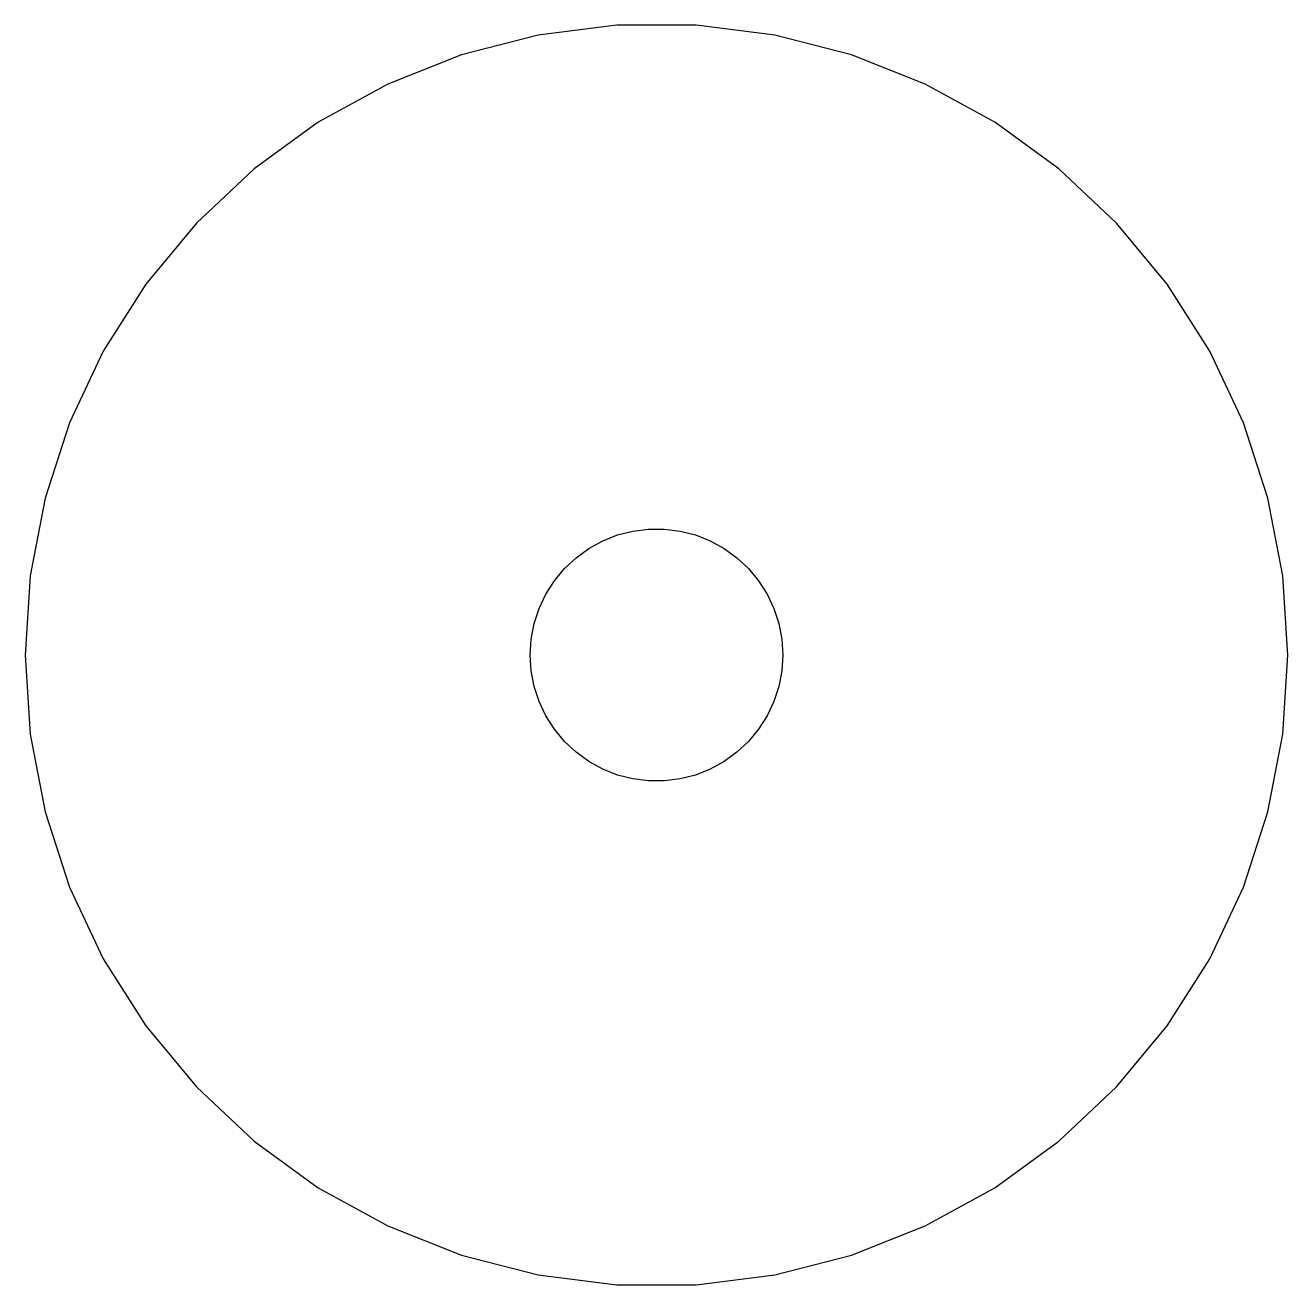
# Model space of a CAD drawing. Header units: metres. Extents: x -25 to 25, y -25 to 25.
import ezdxf

# ---------------------------------------------------------------- set-up
doc = ezdxf.new("R2010")
doc.units = ezdxf.units.M

msp = doc.modelspace()

# ---------------------------------------------------------------- linework, layer by layer
for p, q in [((-4.68452, 24.5572), (-7.72542, 23.7764)), ((-1.56975, 24.9507), (-4.68452, 24.5572)), ((1.56975, 24.9507), (-1.56975, 24.9507)), ((4.68452, 24.5572), (1.56975, 24.9507)), ((7.72542, 23.7764), (4.68452, 24.5572)), ((-7.72542, 23.7764), (-10.6445, 22.6207)), ((10.6445, 22.6207), (7.72542, 23.7764)), ((-10.6445, 22.6207), (-13.3957, 21.1082)), ((13.3957, 21.1082), (10.6445, 22.6207)), ((-13.3957, 21.1082), (-15.9356, 19.2628)), ((15.9356, 19.2628), (13.3957, 21.1082)), ((-15.9356, 19.2628), (-18.2242, 17.1137)), ((18.2242, 17.1137), (15.9356, 19.2628)), ((-18.2242, 17.1137), (-20.2254, 14.6946)), ((20.2254, 14.6946), (18.2242, 17.1137)), ((-20.2254, 14.6946), (-21.9077, 12.0438)), ((21.9077, 12.0438), (20.2254, 14.6946)), ((-21.9077, 12.0438), (-23.2444, 9.20311)), ((23.2444, 9.20311), (21.9077, 12.0438)), ((-23.2444, 9.20311), (-24.2146, 6.21724)), ((24.2146, 6.21724), (23.2444, 9.20311)), ((-24.2146, 6.21724), (-24.8029, 3.13332)), ((24.8029, 3.13332), (24.2146, 6.21724)), ((-2.67912, 4.22163), (-2.12889, 4.52412)), ((-2.12889, 4.52412), (-1.54507, 4.75528)), ((-1.54507, 4.75528), (-0.936905, 4.91142)), ((-0.936905, 4.91142), (-0.31395, 4.99013)), ((-0.31395, 4.99013), (0.31395, 4.99013)), ((0.31395, 4.99013), (0.936905, 4.91142)), ((0.936905, 4.91142), (1.54507, 4.75528)), ((1.54507, 4.75528), (2.12889, 4.52412)), ((2.12889, 4.52412), (2.67912, 4.22163)), ((-3.18712, 3.85255), (-2.67912, 4.22163)), ((2.67912, 4.22163), (3.18712, 3.85255)), ((-3.64484, 3.42273), (-3.18712, 3.85255)), ((3.18712, 3.85255), (3.64484, 3.42273)), ((-24.8029, 3.13332), (-25, 0)), ((-4.04507, 2.93892), (-3.64484, 3.42273)), ((3.64484, 3.42273), (4.04507, 2.93892)), ((25, 0), (24.8029, 3.13332)), ((-4.38153, 2.40877), (-4.04507, 2.93892)), ((4.04507, 2.93892), (4.38153, 2.40877)), ((-4.64888, 1.84062), (-4.38153, 2.40877)), ((4.38153, 2.40877), (4.64888, 1.84062)), ((-4.84291, 1.24344), (-4.64888, 1.84062)), ((4.64888, 1.84062), (4.84291, 1.24344)), ((-4.96057, 0.626663), (-4.84291, 1.24344)), ((4.84291, 1.24344), (4.96057, 0.626663)), ((-5, 0), (-4.96057, 0.626663)), ((4.96057, 0.626663), (5, 0)), ((-25, 0), (-24.8029, -3.13332)), ((-4.96057, -0.626663), (-5, 0)), ((5, 0), (4.96057, -0.626663)), ((24.8029, -3.13332), (25, 0)), ((-4.84291, -1.24344), (-4.96057, -0.626663)), ((4.96057, -0.626663), (4.84291, -1.24344)), ((-4.64888, -1.84062), (-4.84291, -1.24344)), ((4.84291, -1.24344), (4.64888, -1.84062)), ((-4.38153, -2.40877), (-4.64888, -1.84062)), ((4.64888, -1.84062), (4.38153, -2.40877)), ((-4.04507, -2.93892), (-4.38153, -2.40877)), ((4.38153, -2.40877), (4.04507, -2.93892)), ((-3.64484, -3.42273), (-4.04507, -2.93892)), ((4.04507, -2.93892), (3.64484, -3.42273)), ((-24.8029, -3.13332), (-24.2146, -6.21724)), ((-3.18712, -3.85255), (-3.64484, -3.42273)), ((3.64484, -3.42273), (3.18712, -3.85255)), ((24.2146, -6.21724), (24.8029, -3.13332)), ((-2.67912, -4.22163), (-3.18712, -3.85255)), ((3.18712, -3.85255), (2.67912, -4.22163)), ((-2.12889, -4.52412), (-2.67912, -4.22163)), ((2.67912, -4.22163), (2.12889, -4.52412)), ((-1.54507, -4.75528), (-2.12889, -4.52412)), ((-0.936905, -4.91142), (-1.54507, -4.75528)), ((-0.31395, -4.99013), (-0.936905, -4.91142)), ((0.31395, -4.99013), (-0.31395, -4.99013)), ((0.936905, -4.91142), (0.31395, -4.99013)), ((1.54507, -4.75528), (0.936905, -4.91142)), ((2.12889, -4.52412), (1.54507, -4.75528)), ((-24.2146, -6.21724), (-23.2444, -9.20311)), ((23.2444, -9.20311), (24.2146, -6.21724)), ((-23.2444, -9.20311), (-21.9077, -12.0438)), ((21.9077, -12.0438), (23.2444, -9.20311)), ((-21.9077, -12.0438), (-20.2254, -14.6946)), ((20.2254, -14.6946), (21.9077, -12.0438)), ((-20.2254, -14.6946), (-18.2242, -17.1137)), ((18.2242, -17.1137), (20.2254, -14.6946)), ((-18.2242, -17.1137), (-15.9356, -19.2628)), ((15.9356, -19.2628), (18.2242, -17.1137)), ((-15.9356, -19.2628), (-13.3957, -21.1082)), ((13.3957, -21.1082), (15.9356, -19.2628)), ((-13.3957, -21.1082), (-10.6445, -22.6207)), ((10.6445, -22.6207), (13.3957, -21.1082)), ((-10.6445, -22.6207), (-7.72542, -23.7764)), ((7.72542, -23.7764), (10.6445, -22.6207)), ((-7.72542, -23.7764), (-4.68452, -24.5572)), ((4.68452, -24.5572), (7.72542, -23.7764)), ((-4.68452, -24.5572), (-1.56975, -24.9507)), ((-1.56975, -24.9507), (1.56975, -24.9507)), ((1.56975, -24.9507), (4.68452, -24.5572))]:
    msp.add_line(p, q)

doc.saveas('drawing.dxf')
